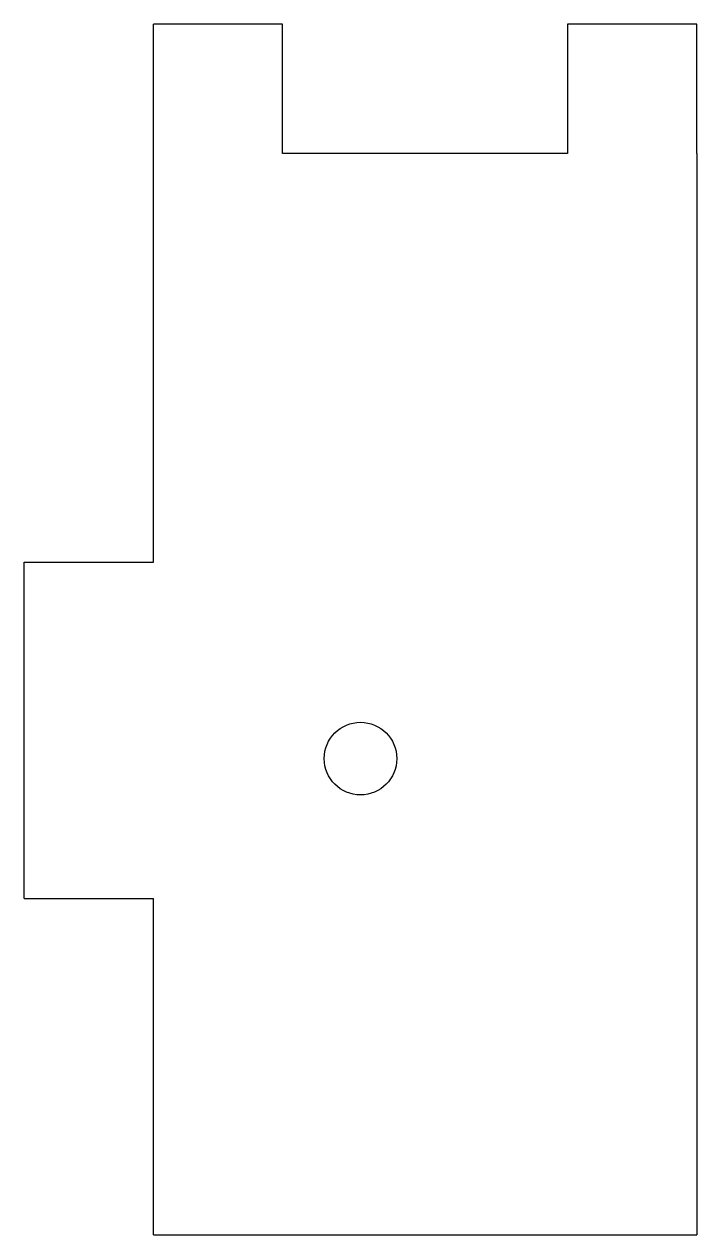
# Model space of a CAD drawing. Header units: millimetres. Extents: x -100 to 100, y 230 to 275.
# Drawn here: x -100 to -75, y 229.8 to 274.8 of the extents above.
import ezdxf

# ---------------------------------------------------------------- set-up
doc = ezdxf.new("R2010")
doc.units = ezdxf.units.MM
doc.layers.get('0').update_dxf_attribs({"linetype": 'CONTINUOUS'})

msp = doc.modelspace()

# ---------------------------------------------------------------- linework, layer by layer
for p, q in [((-90.4, 274.8), (-95.2, 274.8)), ((-95.2, 254.8), (-95.2, 274.8)), ((-90.4, 270), (-90.4, 274.8)), ((-79.8, 274.8), (-79.8, 270)), ((-75, 274.8), (-79.8, 274.8)), ((-75, 270), (-75, 274.8)), ((-79.8, 270), (-90.4, 270)), ((-75, 270), (-75, 229.8)), ((-100, 242.3), (-100, 254.8)), ((-100, 254.8), (-95.2, 254.8)), ((-100, 242.3), (-95.2, 242.3)), ((-95.2, 229.8), (-95.2, 242.3)), ((-95.2, 229.8), (-75, 229.8))]:
    msp.add_line(p, q)
msp.add_circle((-87.5, 247.5), 1.35)

doc.saveas('drawing.dxf')
